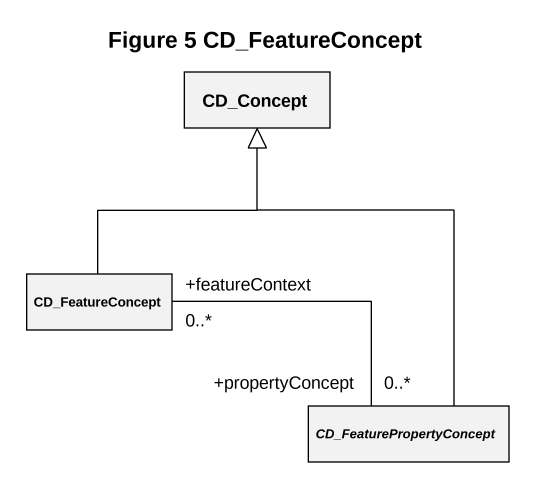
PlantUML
@startuml
title Figure 5 CD_FeatureConcept
hide circle
hide empty members
class CD_Concept
class CD_FeatureConcept
abstract class CD_FeaturePropertyConcept
CD_FeatureConcept -up-|> CD_Concept
CD_FeatureConcept "+featureContext\n0..*" -right- "+propertyConcept\n0..*" CD_FeaturePropertyConcept
CD_FeaturePropertyConcept -up-|> CD_Concept
@enduml
